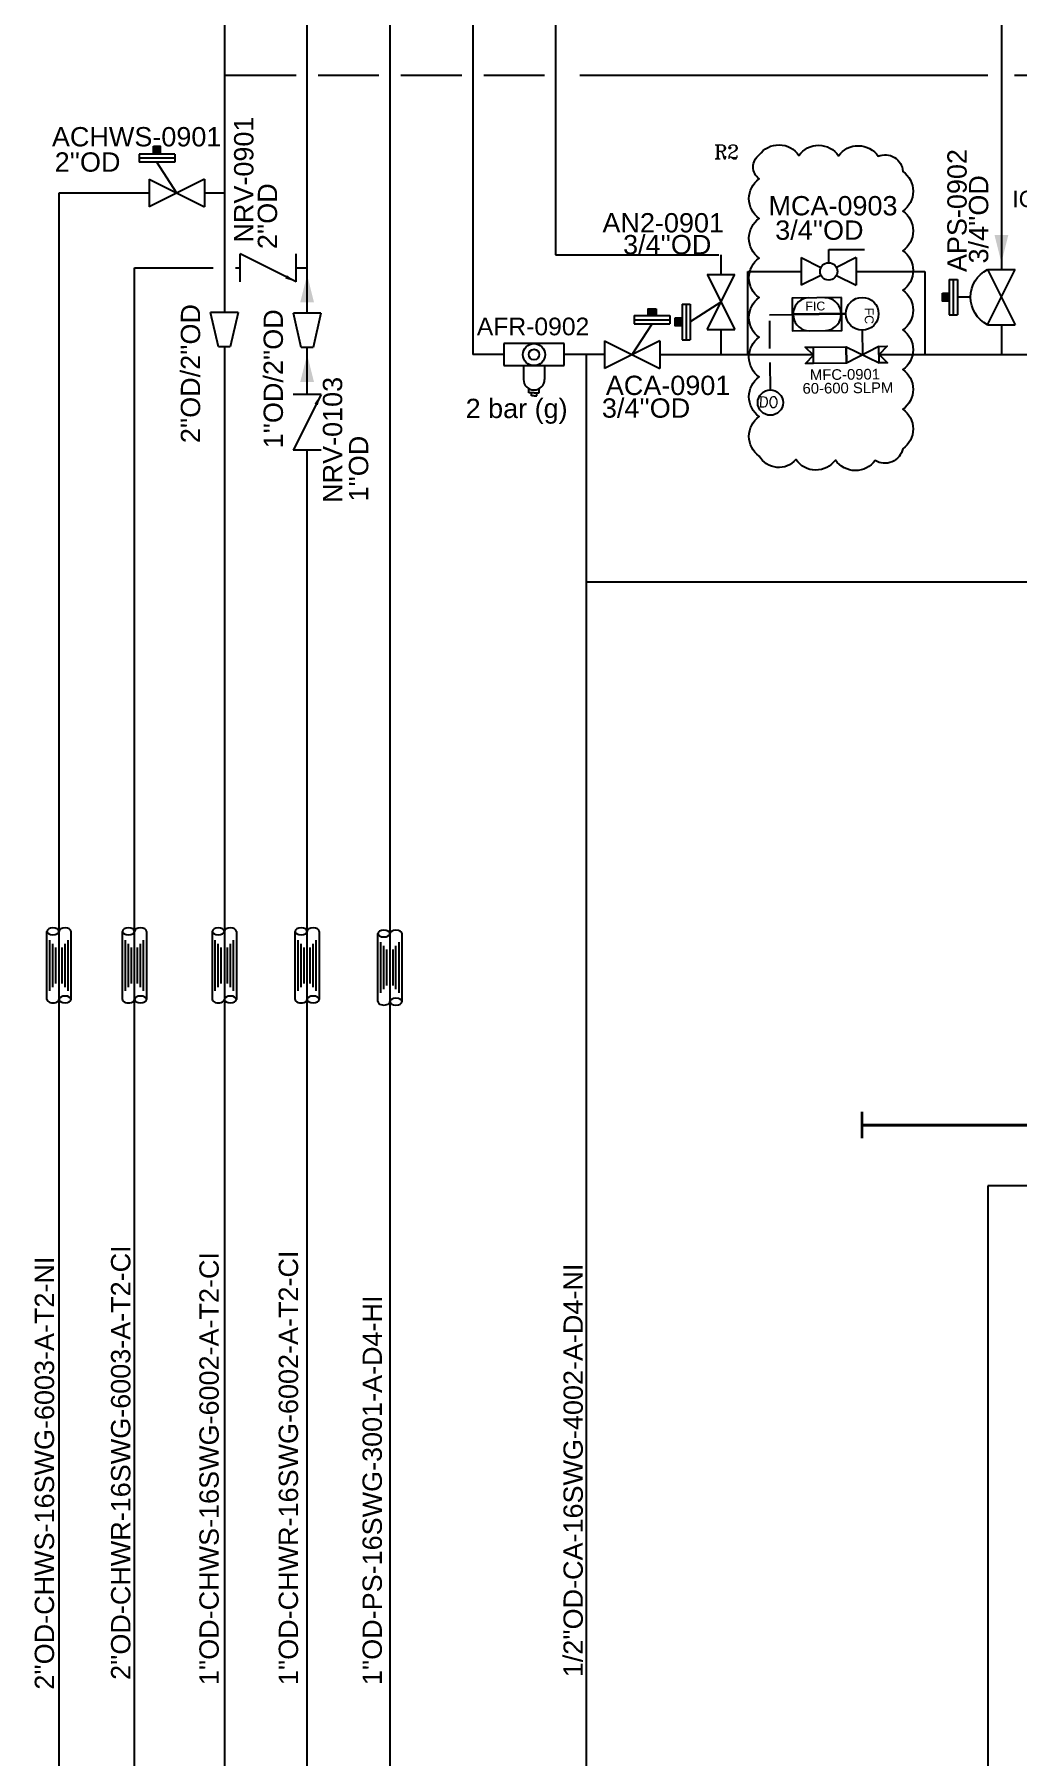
# Model space of a CAD drawing. Header units: millimetres. Extents: x -6754 to 5895, y -4820 to 1016.
# Drawn here: x -3759.7 to -3581.6, y -1590.4 to -1278.4 of the extents above; entities that cross this region are included whole.
import ezdxf
from ezdxf.enums import TextEntityAlignment as Align

# ---------------------------------------------------------------- set-up
doc = ezdxf.new("R2010")
doc.units = ezdxf.units.MM
doc.linetypes.add('ACAD_ISO04W100', pattern=[30.5, 24, -3, 0.5, -3])
doc.linetypes.add('HIDDEN', pattern=[0.375, 0.25, -0.125])
doc.layers.get('0').update_dxf_attribs({"linetype": 'CONTINUOUS'})
for name, color, linetype in [('A---SIGLD-CONN-EL', 7, 'CONTINUOUS'), ('P---PEQID------', 7, 'CONTINUOUS'), ('P---PEQID-TEXT-25-35', 2, 'CONTINUOUS'), ('P---PLINB-CA003', 7, 'CONTINUOUS'), ('P---PLINB-CA006', 7, 'CONTINUOUS'), ('P---PLINB-CA011', 7, 'CONTINUOUS'), ('P---PLINB-CA013', 7, 'CONTINUOUS'), ('P---PLINB-CHWR006', 7, 'CONTINUOUS'), ('P---PLINB-CHWR032', 7, 'CONTINUOUS'), ('P---PLINB-CHWS01', 7, 'CONTINUOUS'), ('P---PLINB-CHWS011', 7, 'CONTINUOUS'), ('P---PLINB-CHWS021', 7, 'CONTINUOUS'), ('P---PLINB-CON003', 7, 'CONTINUOUS'), ('P---PLINB-N2002', 7, 'CONTINUOUS'), ('P---PLINB-N2016', 7, 'CONTINUOUS'), ('P---PLINB-P234', 7, 'CONTINUOUS'), ('P---PLINB-P240', 7, 'CONTINUOUS'), ('P---PLINB-PS003', 7, 'CONTINUOUS'), ('P---PLINB-PS091', 7, 'CONTINUOUS'), ('P---PLIND-TEXT-25-35', 2, 'CONTINUOUS'), ('P---PREDD-TEXT-18-25', 3, 'CONTINUOUS'), ('P---PVL3D-TEXT-25-35', 2, 'CONTINUOUS'), ('P---PVLSD-TEXT-18-25', 3, 'CONTINUOUS'), ('P---PVLSD-TEXT-25-35', 2, 'CONTINUOUS'), ('P---TANKB-V09', 7, 'CONTINUOUS'), ('VALVE', 6, 'CONTINUOUS')]:
    doc.layers.add(name, color=color, linetype=linetype)
doc.styles.add('ROMANT', font='romant.shx')
doc.styles.get("Standard").update_dxf_attribs({"font": 'arial.ttf'})
doc.dimstyles.get("Standard").update_dxf_attribs({"dimtxt": 2.5, "dimasz": 2.5, "dimexe": 1.25, "dimexo": 0.625, "dimtad": 1, "dimdec": 4, "dimdsep": 46, "dimlunit": 6, "dimtxsty": 'STANDARD', "dimcen": 2.5, "dimadec": 0, "dimazin": 0, "dimtfac": 1, "dimtdec": 4, "dimtmove": 0, "dimatfit": 3, "dimfxl": 1, "dimtolj": 1, "dimtzin": 0, "dimarcsym": 0})

# ---------------------------------------------------------------- blocks, each defined once
blk = doc.blocks.new('KLIHTUKUJHJ')
at = {"color": 6}
for p, q in [((13254.67, 592.87), (13254.67, 588.87)), ((13265.58, 592.87), (13254.67, 592.87)), ((13265.58, 588.87), (13265.58, 592.87)), ((13254.67, 588.87), (13265.58, 588.87)), ((13258.22, 588.87), (13258.22, 586.36)), ((13262.03, 588.87), (13262.03, 586.36)), ((13259.16, 583.95), (13259.16, 584.71)), ((13260.12, 583.95), (13259.16, 583.95)), ((13259.64, 583.42), (13259.64, 583.95)), ((13260.12, 583.95), (13261.08, 583.95)), ((13260.6, 583.42), (13260.6, 583.95)), ((13261.08, 583.95), (13261.08, 584.71)), ((13260.12, 583.42), (13259.64, 583.42)), ((13260.12, 583.42), (13260.6, 583.42))]:
    blk.add_line(p, q, dxfattribs=at)
for radius in [2, 0.957]:
    blk.add_circle((13260.12, 590.87), radius, dxfattribs=at)
blk.add_arc((13260.12, 586.36), 1.91, 180, 0, dxfattribs=at)
blk = doc.blocks.new('phi_15863494286')
at = {"color": 0, "linetype": 'ByBlock'}
blk.add_blockref('KLIHTUKUJHJ', (-13254.67, -590.87), dxfattribs=at)
for tag, p in [('CODE', (0.89, 7.27)), ('PRESSURE', (0.89, 3.31))]:
    blk.add_attdef(tag, p, '', height=3.2)
at = {"flags": 1}
for p, rotation in [((0, 0), 180), ((5.45, -7.45), 270)]:
    blk.add_attdef('PHI_CONNECTIONPOINT', p, '', height=0.1, rotation=rotation, dxfattribs=at)
blk.add_attdef('PHI_CONNECTIONPOINT', (10.9, 0), '', height=0.1, dxfattribs=at)
blk = doc.blocks.new('A$C25422821')
at = {"color": 6}
blk.add_line((15.86, 9.01), (15.86, 3.61), dxfattribs=at)
at = {"layer": 'VALVE', "color": 6}
for p, q in [((0, 12.63), (0, 0)), ((0, 12.63), (15.86, 9.01)), ((15.86, 3.61), (0, 0))]:
    blk.add_line(p, q, dxfattribs=at)
blk = doc.blocks.new('phi_15825407484')
at = {"color": 0, "linetype": 'ByBlock', "xscale": 0.3945994, "yscale": 0.3945994, "zscale": 0.3945994}
blk.add_blockref('A$C25422821', (-6.26, -2.49), dxfattribs=at)
at = {"flags": 1}
for tag in ['PHI_CONNECTIONPOINT', 'PHI_INSERTPOINT']:
    blk.add_attdef(tag, (-6.26, 0), '', height=0.1, rotation=180, dxfattribs=at)
blk.add_attdef('PHI_CONNECTIONPOINT', (0, 0), '', height=0.1, dxfattribs=at)
blk.add_attdef('SPECRED', (-9.78, -6.17), '', height=2.5)
blk = doc.blocks.new('APV')
at = {"color": 6}
blk.add_line((1637.22, 801.29), (1640.82, 806.87), dxfattribs=at)
at = {"layer": 'VALVE'}
for p, q in [((1637.59, 808.35), (1644.05, 808.35)), ((1637.59, 808.35), (1637.59, 806.87)), ((1644.05, 808.35), (1644.05, 806.87)), ((1637.59, 807.61), (1644.05, 807.61)), ((1637.59, 806.87), (1644.05, 806.87)), ((1632.22, 803.79), (1632.22, 798.79)), ((1642.22, 803.79), (1632.22, 798.79)), ((1632.22, 803.79), (1642.22, 798.79)), ((1642.22, 803.79), (1642.22, 798.79))]:
    blk.add_line(p, q, dxfattribs=at)
blk = doc.blocks.new('phi_15825452495')
at = {"color": 0, "linetype": 'ByBlock'}
blk.add_blockref('APV', (-1637.22, -801.29), dxfattribs=at)
at = {"flags": 1}
blk.add_attdef('PHI_CONNECTIONPOINT', (-5, 0), '', height=0.1, rotation=180, dxfattribs=at)
for tag, p in [('PHI_INSERTPOINT', (0, 0)), ('PHI_CONNECTIONPOINT', (5, 0))]:
    blk.add_attdef(tag, p, '', height=0.1, dxfattribs=at)
for tag, p in [('PRJ_TAG_B', (-8.12, -6.4)), ('DNCALC', (-3.96, -9.91))]:
    blk.add_attdef(tag, p, '', height=2.5)
blk = doc.blocks.new('ADV')
at = {"color": 6}
blk.add_arc((1709.4, 811.99), 5.59, 26.5651, 153.4349, dxfattribs=at)
at = {"layer": 'VALVE'}
for p, q in [((1706.18, 821.46), (1712.63, 821.46)), ((1706.18, 821.46), (1706.18, 819.98)), ((1706.18, 820.72), (1712.63, 820.72)), ((1712.63, 821.46), (1712.63, 819.98)), ((1706.18, 819.98), (1712.63, 819.98)), ((1709.4, 817.58), (1709.4, 819.98)), ((1704.4, 814.49), (1704.4, 809.49)), ((1714.4, 814.49), (1704.4, 809.49)), ((1704.4, 814.49), (1714.4, 809.49)), ((1714.4, 814.49), (1714.4, 809.49))]:
    blk.add_line(p, q, dxfattribs=at)
blk = doc.blocks.new('phi_16777588438')
at = {"color": 0, "linetype": 'ByBlock'}
blk.add_blockref('ADV', (-1709.4, -811.99), dxfattribs=at)
at = {"flags": 1}
blk.add_attdef('PHI_CONNECTIONPOINT', (-5, 0), '', height=0.1, rotation=180, dxfattribs=at)
for tag, p in [('PHI_INSERTPOINT', (0, 0)), ('PHI_CONNECTIONPOINT', (5, 0))]:
    blk.add_attdef(tag, p, '', height=0.1, dxfattribs=at)
at = {"color": 7}
for tag, p in [('PRJ_TAG_B', (-12.54, -6.47)), ('DNCALC', (-8.39, -11.88))]:
    blk.add_attdef(tag, p, '', height=3.5, dxfattribs=at)
blk = doc.blocks.new('gbng')
at = {"color": 0, "linetype": 'Continuous'}
for p, q in [((102.1, 150.2), (146.6, 150.2)), ((146.6, 134.5), (102.1, 134.5))]:
    blk.add_line(p, q, dxfattribs=at)
at = {"color": 1, "linetype": 'Continuous'}
for p, q in [((107.8, 148.3), (140.9, 148.3)), ((107.8, 136.4), (140.9, 136.4)), ((110.2, 146.3), (138.5, 146.3)), ((110.2, 138.4), (138.5, 138.4)), ((112.6, 144.4), (136.1, 144.4)), ((112.6, 140.3), (136.1, 140.3))]:
    blk.add_line(p, q, dxfattribs=at)
at = {"color": 0, "linetype": 'Continuous'}
for centre, start_param, end_param in [((102.1, 146.3), 0, 3.141593), ((146.6, 138.4), 3.141593, 6.283185)]:
    blk.add_ellipse(centre, major_axis=(0, 3.93), ratio=0.568604, start_param=start_param, end_param=end_param, dxfattribs=at)
at = {"color": 0, "linetype": 'Continuous', "extrusion": (0, 0, -1)}
for centre, major_axis in [((146.6, 146.3), (0, 3.93)), ((102.1, 138.4), (0, -3.93))]:
    blk.add_ellipse(centre, major_axis=major_axis, ratio=0.568604, dxfattribs=at)
blk = doc.blocks.new('phi_16781898880')
at = {"color": 0, "linetype": 'ByBlock', "xscale": 0.395994, "yscale": 0.395994, "zscale": 0.395994}
blk.add_blockref('gbng', (-40.44, -56.37), dxfattribs=at)
at = {"flags": 1}
for p, rotation in [((0, 0), 180), ((17.62, 0), 90)]:
    blk.add_attdef('PHI_INSERTPOINT', p, '', height=0.1, rotation=rotation, dxfattribs=at)
blk = doc.blocks.new('ddbh')
at = {"color": 0, "linetype": 'Continuous'}
for p, q in [((102.1, 115.7), (146.6, 115.7)), ((146.6, 100), (102.1, 100))]:
    blk.add_line(p, q, dxfattribs=at)
at = {"color": 5, "linetype": 'Continuous'}
for p, q in [((107.8, 113.8), (140.9, 113.8)), ((107.8, 101.9), (140.9, 101.9)), ((110.2, 111.8), (138.5, 111.8)), ((110.2, 103.9), (138.5, 103.9)), ((112.6, 109.9), (136.1, 109.9)), ((112.6, 105.8), (136.1, 105.8))]:
    blk.add_line(p, q, dxfattribs=at)
at = {"color": 0, "linetype": 'Continuous'}
for centre, start_param, end_param in [((102.1, 111.8), 0, 3.141593), ((146.6, 103.9), 3.141593, 6.283185)]:
    blk.add_ellipse(centre, major_axis=(0, 3.93), ratio=0.568604, start_param=start_param, end_param=end_param, dxfattribs=at)
at = {"color": 0, "linetype": 'Continuous', "extrusion": (0, 0, -1)}
for centre, major_axis in [((146.6, 111.8), (0, 3.93)), ((102.1, 103.9), (0, -3.93))]:
    blk.add_ellipse(centre, major_axis=major_axis, ratio=0.568604, dxfattribs=at)
blk = doc.blocks.new('phi_16781899102')
at = {"color": 0, "linetype": 'ByBlock', "xscale": 0.395994, "yscale": 0.395994, "zscale": 0.395994}
blk.add_blockref('ddbh', (-40.44, -42.71), dxfattribs=at)
at = {"flags": 1}
for p, rotation in [((0, 0), 180), ((17.62, 0), 90)]:
    blk.add_attdef('PHI_INSERTPOINT', p, '', height=0.1, rotation=rotation, dxfattribs=at)
blk = doc.blocks.new('MBV')
at = {"color": 6}
for p, q in [((3292.67, 992.06), (3292.67, 994.45)), ((3292.67, 994.45), (3299.13, 994.45))]:
    blk.add_line(p, q, dxfattribs=at)
blk.add_circle((3292.67, 990.47), 1.58, dxfattribs=at)
at = {"layer": 'VALVE'}
for p, q in [((3287.67, 992.97), (3287.67, 987.97)), ((3287.67, 992.97), (3291.25, 991.18)), ((3297.67, 992.97), (3294.09, 991.18)), ((3297.67, 992.97), (3297.67, 987.97)), ((3291.25, 989.76), (3287.67, 987.97)), ((3294.09, 989.76), (3297.67, 987.97))]:
    blk.add_line(p, q, dxfattribs=at)
blk = doc.blocks.new('phi_15863301206')
at = {"color": 0, "linetype": 'ByBlock'}
blk.add_blockref('MBV', (-3292.67, -990.47), dxfattribs=at)
at = {"flags": 1}
blk.add_attdef('PHI_CONNECTIONPOINT', (-5, 0), '', height=0.1, rotation=180, dxfattribs=at)
for tag, p in [('PHI_INSERTPOINT', (0, 0)), ('PHI_CONNECTIONPOINT', (5, 0))]:
    blk.add_attdef(tag, p, '', height=0.1, dxfattribs=at)
for tag, p in [('PRJ_TAG_B', (-9.97, -5.83)), ('DNCALC', (-5.85, -9.37))]:
    blk.add_attdef(tag, p, '', height=2.5)
blk = doc.blocks.new('FIC')
at = {"lineweight": 35}
blk.add_line((943.29, 255.46), (943.29, 237.87), dxfattribs=at)
at = {"color": 7, "linetype": 'Continuous'}
blk.add_line((956.79, 260.86), (948.69, 260.86), dxfattribs=at)
for points in [[(954.09, 266.26), (954.09, 268.96), (956.79, 266.26), (959.49, 268.96), (959.49, 266.26)], [(937.89, 254.07), (937.89, 237.87), (948.69, 237.87), (948.69, 254.07), (937.89, 254.07), (937.89, 254.07)], [(948.69, 248.67), (948.61, 249.57), (948.36, 250.45), (947.96, 251.27), (947.42, 252.01), (946.76, 252.65), (945.99, 253.17), (945.13, 253.55), (944.22, 253.79), (943.29, 253.86), (942.35, 253.79), (941.44, 253.55), (940.59, 253.17), (939.82, 252.65), (939.15, 252.01), (938.61, 251.27), (938.21, 250.45), (937.97, 249.57), (937.89, 248.67), (937.89, 248.67)], [(959.49, 244.66), (959.49, 241.96), (956.79, 244.66), (954.09, 241.96), (954.09, 244.66)], [(937.89, 243.27), (937.97, 242.37), (938.21, 241.5), (938.61, 240.68), (939.15, 239.93), (939.82, 239.29), (940.59, 238.78), (941.44, 238.39), (942.35, 238.16), (943.29, 238.08), (944.22, 238.16), (945.13, 238.39), (945.99, 238.78), (946.76, 239.29), (947.42, 239.93), (947.96, 240.68), (948.36, 241.5), (948.61, 242.37), (948.69, 243.27), (948.69, 243.27)]]:
    blk.add_lwpolyline(points, dxfattribs=at)
for points in [[(959.49, 255.46), (954.09, 255.46), (959.49, 266.26), (954.09, 266.26)], [(959.49, 244.66), (954.09, 244.66), (954.09, 255.46), (959.49, 255.46)]]:
    blk.add_lwpolyline(points, close=True, dxfattribs=at)
blk.add_circle((943.29, 260.86), 5.4, dxfattribs=at)
at = {"insert": (941.28, 264.6), "char_height": 2.916, "width": 132.4673, "attachment_point": 1}
blk.add_mtext('FC', dxfattribs=at)
at = {"insert": (939.14, 242.14), "char_height": 2.916, "width": 132.4673, "attachment_point": 1, "rotation": 90}
blk.add_mtext('FIC', dxfattribs=at)
blk = doc.blocks.new('phi_159220130510')
at = {"color": 0, "linetype": 'ByBlock'}
blk.add_blockref('FIC', (-956.79, -266.26), dxfattribs=at)
at = {"flags": 1}
for tag, p, rotation in [('PHI_CONNECTIONPOINT', (0, 0), 90), ('PHI_INSERTPOINT', (0, 0), 270), ('PHI_CONNECTIONPOINT', (0, -21.6), 90)]:
    blk.add_attdef(tag, p, '', height=0.1, rotation=rotation, dxfattribs=at)
for tag, p in [('CODE', (8.12, -21.51)), ('USER1', (12.56, -21.74))]:
    blk.add_attdef(tag, p, '', height=3.5, rotation=90)
blk = doc.blocks.new('A$C73A0612B')
at = {"layer": 'VALVE'}
for p, q in [((0, 12.63), (0, 0)), ((25.25, 12.63), (25.25, 0))]:
    blk.add_line(p, q, dxfattribs=at)
at = {"color": 6}
blk.add_leader([(25.25, 12.63), (0, 0)], dimstyle='STANDARD', override={"dimasz": 5}, dxfattribs=at)
blk = doc.blocks.new('phi_15826258899')
at = {"color": 0, "linetype": 'ByBlock', "xscale": 0.4, "yscale": 0.4, "zscale": 0.4}
blk.add_blockref('A$C73A0612B', (-5.05, -2.53), dxfattribs=at)
at = {"flags": 1}
blk.add_attdef('PHI_CONNECTIONPOINT', (-5.05, 0), '', height=0.1, rotation=180, dxfattribs=at)
for tag, p in [('PHI_INSERTPOINT', (0, 0)), ('PHI_CONNECTIONPOINT', (5.05, 0))]:
    blk.add_attdef(tag, p, '', height=0.1, dxfattribs=at)
for tag, p in [('TAG_PRJ', (-5.8, -5.6)), ('CODE', (-3.82, -8.78)), ('DNCALC', (-3.82, -12.17))]:
    blk.add_attdef(tag, p, '', height=2.5)

msp = doc.modelspace()

# ---------------------------------------------------------------- hatches: boundary and pattern name
h = msp.add_hatch(color=1)
h.dxf.hatch_style = 1
h.paths.add_polyline_path([(-3736.93, -1300.07), (-3736.93, -1298.62), (-3738.17, -1298.62), (-3738.17, -1300.07)])
h = msp.add_hatch(color=1)
h.dxf.hatch_style = 1
h.paths.add_polyline_path([(-3595.25, -1326.71), (-3594.01, -1326.71), (-3594.01, -1325.26), (-3595.25, -1325.26)])
h = msp.add_hatch(color=1)
h.dxf.hatch_style = 1
h.paths.add_polyline_path([(-3648.57, -1329.33), (-3647.12, -1329.33), (-3647.12, -1328.09), (-3648.57, -1328.09)])
h = msp.add_hatch(color=1)
h.dxf.hatch_style = 1
h.paths.add_polyline_path([(-3642.42, -1331.19), (-3642.42, -1329.74), (-3643.66, -1329.74), (-3643.66, -1331.19)])

# ---------------------------------------------------------------- linework, layer by layer
at = {"color": 1}
for points in [[(-3738.17, -1298.62), (-3736.93, -1298.62), (-3736.93, -1300.07), (-3738.17, -1300.07)], [(-3595.25, -1325.26), (-3594.01, -1325.26), (-3594.01, -1326.71), (-3595.25, -1326.71)], [(-3647.12, -1328.09), (-3647.12, -1329.33), (-3648.57, -1329.33), (-3648.57, -1328.09)], [(-3643.66, -1329.75), (-3642.42, -1329.74), (-3642.42, -1331.19), (-3643.66, -1331.2)]]:
    msp.add_lwpolyline(points, close=True, dxfattribs=at)
msp.add_lwpolyline([(-3628.42, -1300.22, -0.520567), (-3621.24, -1300.3, -0.520567), (-3614.06, -1300.37, -0.520567), (-3606.88, -1300.45, -0.520567), (-3602.42, -1303.21, -0.520567), (-3602.42, -1310.39, -0.520567), (-3602.42, -1317.57, -0.520567), (-3602.42, -1324.75, -0.520567), (-3602.42, -1331.93, -0.520567), (-3602.42, -1339.11, -0.520567), (-3602.42, -1346.29, -0.520567), (-3602.42, -1353.46, -0.520567), (-3607.43, -1355.58, -0.520567), (-3614.61, -1355.5, -0.520567), (-3621.79, -1355.42, -0.520567), (-3628.42, -1354.8, -0.520567), (-3628.42, -1347.62, -0.520567), (-3628.42, -1340.44, -0.520567), (-3628.42, -1333.26, -0.520567), (-3628.42, -1326.08, -0.520567), (-3628.42, -1318.9, -0.520567), (-3628.42, -1311.73, -0.520567), (-3628.42, -1304.55, -0.520567)], format="xyb", close=True, dxfattribs=at)
at = {"const_width": 0.5}
msp.add_lwpolyline([(-3609.82, -1473.6), (-3609.82, -1478.43)], dxfattribs=at)
msp.add_circle((-3626.41, -1345.1), 2.29)
at = {"layer": 'A---SIGLD-CONN-EL', "color": 3, "linetype": 'HIDDEN', "ltscale": 20}
for points in [[(-3622.46, -1329.19), (-3626.55, -1329.24)], [(-3626.41, -1342.8), (-3626.55, -1329.24)]]:
    msp.add_lwpolyline(points, dxfattribs=at)
at = {"layer": 'P---PLINB-CA003', "color": 152, "linetype": 'Continuous', "ltscale": 0.1}
for points in [[(-3659.8, -1353.42), (-3659.8, -1377.6)], [(-3659.8, -1377.6), (-3659.8, -1667.98)]]:
    msp.add_lwpolyline(points, dxfattribs=at)
at = {"layer": 'P---PLINB-CA006', "color": 152, "linetype": 'Continuous', "ltscale": 0.1}
for points in [[(-3680.33, -1079.26), (-3680.33, -1336.39)], [(-3659.8, -1336.39), (-3659.8, -1353.42)], [(-3659.8, -1377.6), (-3562.62, -1377.6)]]:
    msp.add_lwpolyline(points, dxfattribs=at)
at = {"layer": 'P---PLINB-CA013', "color": 152, "linetype": 'Continuous', "ltscale": 0.1}
for p, q in [((-3630.5, -1336.39), (-3630.5, -1321.33)), ((-3630.5, -1321.33), (-3620.84, -1321.33)), ((-3610.84, -1321.33), (-3598.44, -1321.33)), ((-3598.44, -1321.33), (-3598.44, -1336.39))]:
    msp.add_line(p, q, dxfattribs=at)
for points in [[(-3674.68, -1336.39), (-3680.33, -1336.39)], [(-3656.45, -1336.39), (-3663.77, -1336.39)], [(-3646.45, -1336.39), (-3626.16, -1336.39)], [(-3630.5, -1336.39), (-3618.6, -1336.39)], [(-3609.76, -1336.39), (-3609.63, -1336.39)], [(-3606.72, -1336.39), (-3584.55, -1336.39)], [(-3596.03, -1336.39), (-3584.55, -1336.39)], [(-3584.55, -1336.39), (-3576.09, -1336.39)]]:
    msp.add_lwpolyline(points, dxfattribs=at)
at = {"layer": 'P---PLINB-CHWR006', "color": 5, "linetype": 'Continuous', "ltscale": 0.1}
for points in [[(-3710.33, -1320.69), (-3710.33, -1271.04)], [(-3710.33, -1328.86), (-3710.33, -1320.69)], [(-3710.33, -1343.63), (-3710.33, -1335.12)], [(-3710.33, -1708.01), (-3710.33, -1353.73)]]:
    msp.add_lwpolyline(points, dxfattribs=at)
at = {"layer": 'P---PLINB-CHWR006', "color": 5, "linetype": 'ByBlock'}
for points in [[(-3710.33, -1321.94), (-3709.08, -1326.94), (-3711.58, -1326.94)], [(-3710.33, -1336.37), (-3709.08, -1341.37), (-3711.58, -1341.37)]]:
    msp.add_solid(points, dxfattribs=at)
at = {"layer": 'P---PLINB-CHWR032', "color": 5, "linetype": 'Continuous', "ltscale": 0.1}
for points in [[(-3738.95, -1307.13), (-3755.29, -1307.13)], [(-3755.29, -1307.13), (-3755.29, -1843.52)], [(-3725.33, -1307.13), (-3728.95, -1307.13)]]:
    msp.add_lwpolyline(points, dxfattribs=at)
at = {"layer": 'P---PLINB-CHWS01', "color": 5, "linetype": 'Continuous', "ltscale": 0.1}
msp.add_lwpolyline([(-3725.33, -1335), (-3725.33, -1808.9)], dxfattribs=at)
at = {"layer": 'P---PLINB-CHWS011', "color": 5, "linetype": 'Continuous', "ltscale": 0.1}
for points in [[(-3725.33, -1285.76), (-3712.33, -1285.76)], [(-3708.33, -1285.76), (-3697.33, -1285.76)], [(-3693.33, -1285.76), (-3682.33, -1285.76)], [(-3678.33, -1285.76), (-3667.33, -1285.76)], [(-3660.94, -1285.76), (-3587.03, -1285.76)], [(-3582.17, -1285.76), (-3419.09, -1285.76)]]:
    msp.add_lwpolyline(points, dxfattribs=at)
at = {"layer": 'P---PLINB-CHWS021', "color": 5, "linetype": 'Continuous', "ltscale": 0.1}
for points in [[(-3725.33, -1079.26), (-3725.33, -1285.76)], [(-3725.33, -1285.76), (-3725.33, -1307.13)], [(-3725.33, -1307.13), (-3725.33, -1328.74)]]:
    msp.add_lwpolyline(points, dxfattribs=at)
at = {"layer": 'P---PLINB-CON003', "color": 230, "linetype": 'ACAD_ISO04W100', "const_width": 0.5}
for points in [[(-3609.82, -1476.02), (-3586.82, -1476.02)], [(-3586.82, -1476.02), (-3529.95, -1476.02)]]:
    msp.add_lwpolyline(points, dxfattribs=at)
at = {"layer": 'P---PLINB-N2002', "color": 150, "linetype": 'Continuous', "ltscale": 0.1}
msp.add_lwpolyline([(-3665.33, -1162.05), (-3665.33, -1318.34)], dxfattribs=at)
at = {"layer": 'P---PLINB-N2016', "color": 150, "linetype": 'Continuous', "ltscale": 0.1}
for points in [[(-3665.33, -1318.34), (-3635.76, -1318.33)], [(-3635.36, -1318.33), (-3635.36, -1321.87)], [(-3635.36, -1331.87), (-3635.36, -1336.39)]]:
    msp.add_lwpolyline(points, dxfattribs=at)
at = {"layer": 'P---PLINB-P234', "color": 62, "linetype": 'Continuous', "ltscale": 0.1}
for points in [[(-3469.86, -1487.02), (-3587.03, -1487.02)], [(-3587.03, -1487.02), (-3587.03, -1846.19)]]:
    msp.add_lwpolyline(points, dxfattribs=at)
at = {"layer": 'P---PLINB-P240', "color": 5, "linetype": 'Continuous', "ltscale": 0.1}
for points in [[(-3741.61, -1829.6), (-3741.61, -1320.69)], [(-3741.61, -1320.69), (-3727.33, -1320.69)], [(-3723.33, -1320.69), (-3722.45, -1320.69)], [(-3712.35, -1320.69), (-3710.33, -1320.69)]]:
    msp.add_lwpolyline(points, dxfattribs=at)
at = {"layer": 'P---PLINB-PS003', "color": 32, "linetype": 'Continuous', "ltscale": 0.1}
msp.add_lwpolyline([(-3695.33, -1253.89), (-3695.33, -1685.68)], dxfattribs=at)
at = {"layer": 'P---PLINB-PS091', "color": 32, "linetype": 'Continuous', "ltscale": 0.1}
for points in [[(-3584.55, -1196.29), (-3584.55, -1320.98)], [(-3584.55, -1330.98), (-3584.55, -1336.39)]]:
    msp.add_lwpolyline(points, dxfattribs=at)
at = {"layer": 'P---PLINB-PS091', "color": 32, "linetype": 'ByBlock'}
msp.add_solid([(-3584.55, -1319.73), (-3585.8, -1314.73), (-3583.3, -1314.73)], dxfattribs=at)

# ---------------------------------------------------------------- block references
at = {"layer": 'P---PEQID------', "xscale": 0.7, "yscale": 0.7, "zscale": 0.7, "rotation": 90}
for name, p in [('phi_16781899102', (-3755.29, -1453.24)), ('phi_16781899102', (-3741.61, -1453.24)), ('phi_16781899102', (-3725.33, -1453.24)), ('phi_16781899102', (-3710.33, -1453.24)), ('phi_16781898880', (-3695.33, -1453.63))]:
    msp.add_blockref(name, p, dxfattribs=at)
at = {"layer": 'P---PLINB-CA011'}
ref = msp.add_blockref('phi_159220130510', (-3606.72, -1336.39), dxfattribs=dict(at, xscale=0.5498750475401262, yscale=0.5498750475401262, zscale=0.5498750475401262, rotation=270.591181537752))
ref.add_attrib('CODE', 'MFC-0901', (-3619.24, -1341.02), dxfattribs={"layer": 'P---PEQID-TEXT-25-35', "color": 7, "height": 1.925, "rotation": 0.5912})
ref.add_attrib('USER1', '60-600 SLPM', (-3620.57, -1343.49), dxfattribs={"layer": 'P---PEQID-TEXT-25-35', "color": 7, "height": 1.9246, "rotation": 0.5912})
at = {"layer": 'P---PLINB-CA013'}
ref = msp.add_blockref('phi_15863494286', (-3674.68, -1336.39), dxfattribs=at)
ref.add_attrib('CODE', 'AFR-0902', (-3679.59, -1332.9), dxfattribs={"layer": 'P---PVL3D-TEXT-25-35', "color": 7, "height": 3.2})
at = {"layer": 'P---PLINB-CHWR006'}
ref = msp.add_blockref('phi_15825407484', (-3710.33, -1335.12), dxfattribs=dict(at, rotation=270))
ref.add_attrib('SPECRED', "1''OD/2''OD", dxfattribs={"layer": 'P---PREDD-TEXT-18-25', "color": 7, "height": 3.5, "rotation": 90}).set_placement((-3718.22, -1328.19), align=Align.TOP_RIGHT)
at = {"layer": 'P---PLINB-CHWR006', "extrusion": (-2.44929e-16, -1.22465e-16, -1)}
ref = msp.add_blockref('phi_15826258899', (3710.33, -1348.68), dxfattribs=dict(at, rotation=90.00000000000009))
ref.add_attrib('CODE', 'NRV-0103', dxfattribs={"layer": 'P---PVLSD-TEXT-18-25', "color": 7, "height": 3.5, "rotation": 90}).set_placement((-3707.48, -1340.44), align=Align.TOP_RIGHT)
ref.add_attrib('DNCALC', "1''OD", dxfattribs={"layer": 'P---PVLSD-TEXT-18-25', "color": 7, "height": 3.5, "rotation": 90}).set_placement((-3702.76, -1351.1), align=Align.TOP_RIGHT)
at = {"layer": 'P---PLINB-CHWS021'}
ref = msp.add_blockref('phi_15825407484', (-3725.33, -1335), dxfattribs=dict(at, rotation=270))
ref.add_attrib('SPECRED', "2''OD/2''OD", dxfattribs={"layer": 'P---PREDD-TEXT-18-25', "color": 7, "height": 3.5, "rotation": 90}).set_placement((-3733.22, -1327.24), align=Align.TOP_RIGHT)
at = {"layer": 'P---PLINB-P240', "extrusion": (-1.22465e-16, 4.89859e-16, -1)}
ref = msp.add_blockref('phi_15826258899', (3717.4, -1320.69), dxfattribs=dict(at, rotation=180))
ref.add_attrib('CODE', 'NRV-0901', dxfattribs={"layer": 'P---PVLSD-TEXT-18-25', "color": 7, "height": 3.5, "rotation": 90}).set_placement((-3723.57, -1293.27), align=Align.TOP_RIGHT)
ref.add_attrib('DNCALC', "2''OD", dxfattribs={"layer": 'P---PVLSD-TEXT-18-25', "color": 7, "height": 3.5, "rotation": 90}).set_placement((-3719.28, -1305.36), align=Align.TOP_RIGHT)
at = {"layer": 'P---TANKB-V09', "extrusion": (1.22465e-16, -2.44929e-16, -1)}
ref = msp.add_blockref('phi_15825452495', (3733.95, -1307.13), dxfattribs=at)
ref.add_attrib('DNCALC', "2''OD", (-3756.07, -1303.25), dxfattribs={"layer": 'P---PVLSD-TEXT-18-25', "color": 7, "height": 3.5})
ref.add_attrib('PRJ_TAG_B', 'ACHWS-0901', (-3756.57, -1298.67), dxfattribs={"layer": 'P---PVLSD-TEXT-18-25', "color": 7, "height": 3.5})
at = {"layer": 'P---TANKB-V09', "extrusion": (-4.68864e-32, 1.22465e-16, -1)}
ref = msp.add_blockref('phi_16777588438', (3584.55, -1325.98), dxfattribs=dict(at, rotation=270))
ref.add_attrib('DNCALC', "3/4''OD", (-3586.94, -1319.88), dxfattribs={"layer": 'P---PVLSD-TEXT-25-35', "color": 7, "height": 3.5, "rotation": 90})
ref.add_attrib('PRJ_TAG_B', 'APS-0902', (-3590.85, -1321.44), dxfattribs={"layer": 'P---PVLSD-TEXT-25-35', "color": 7, "height": 3.5, "rotation": 90})
at = {"layer": 'P---TANKB-V09'}
ref = msp.add_blockref('phi_15863301206', (-3615.84, -1321.33), dxfattribs=at)
ref.add_attrib('DNCALC', "3/4''OD", (-3625.53, -1315.59), dxfattribs={"layer": 'P---PVLSD-TEXT-18-25', "color": 7, "height": 3.5})
ref.add_attrib('PRJ_TAG_B', 'MCA-0903', (-3626.75, -1311.17), dxfattribs={"layer": 'P---PVLSD-TEXT-18-25', "color": 7, "height": 3.5})
at = {"layer": 'P---TANKB-V09', "extrusion": (7.34788e-16, 1.22465e-16, -1)}
ref = msp.add_blockref('phi_15825452495', (3635.36, -1326.87), dxfattribs=dict(at, rotation=270))
ref.add_attrib('DNCALC', "3/4''OD", (-3653.1, -1318.22), dxfattribs={"layer": 'P---PVLSD-TEXT-18-25', "color": 7, "height": 3.5})
ref.add_attrib('PRJ_TAG_B', 'AN2-0901', (-3656.83, -1314.26), dxfattribs={"layer": 'P---PVLSD-TEXT-18-25', "color": 7, "height": 3.5})
at = {"layer": 'P---TANKB-V09'}
ref = msp.add_blockref('phi_15825452495', (-3651.45, -1336.39), dxfattribs=at)
ref.add_attrib('DNCALC', "3/4''OD", (-3656.93, -1347.83), dxfattribs={"layer": 'P---PVLSD-TEXT-18-25', "color": 7, "height": 3.5})
ref.add_attrib('PRJ_TAG_B', 'ACA-0901', (-3656.22, -1343.72), dxfattribs={"layer": 'P---PVLSD-TEXT-18-25', "color": 7, "height": 3.5})

# ---------------------------------------------------------------- texts
at = {"insert": (-3636.6, -1298.4), "char_height": 2.5, "attachment_point": 1, "style": 'ROMANT'}
msp.add_mtext_dynamic_manual_height_columns('R2', width=2.6741, gutter_width=12.5, heights=[-2.5], dxfattribs=at)
at = {"lineweight": 13, "insert": (-3693.03, -1344.4), "char_height": 3.5, "width": 41.2981, "attachment_point": 1}
msp.add_mtext('\\pxqc;2 bar (g)', dxfattribs=at)
at = {"insert": (-3628.47, -1344.01), "char_height": 1.925, "attachment_point": 1, "rotation": 359.0521, "style": 'ROMANT'}
msp.add_mtext_dynamic_manual_height_columns('DO', width=5.0802, gutter_width=0.275, heights=[-1.92], dxfattribs=at)
at = {"layer": 'P---PEQID-TEXT-25-35', "color": 7}
msp.add_text('IC-0901', height=3, dxfattribs=at).set_placement((-3582.6, -1309.69))
at = {"layer": 'P---PLIND-TEXT-25-35', "color": 7}
for s, p in [("2''OD-CHWS-16SWG-6003-A-T2-NI", (-3756.18, -1578.31)), ("2''OD-CHWR-16SWG-6003-A-T2-CI", (-3742.36, -1576.55)), ("1''OD-CHWS-16SWG-6002-A-T2-CI", (-3726.35, -1577.49)), ("1''OD-CHWR-16SWG-6002-A-T2-CI", (-3711.98, -1577.49)), ("1/2''OD-CA-16SWG-4002-A-D4-NI", (-3660.39, -1576.06)), ("1''OD-PS-16SWG-3001-A-D4-HI", (-3696.79, -1577.49))]:
    msp.add_text(s, height=3.5, rotation=90, dxfattribs=at).set_placement(p)

doc.saveas('drawing.dxf')
